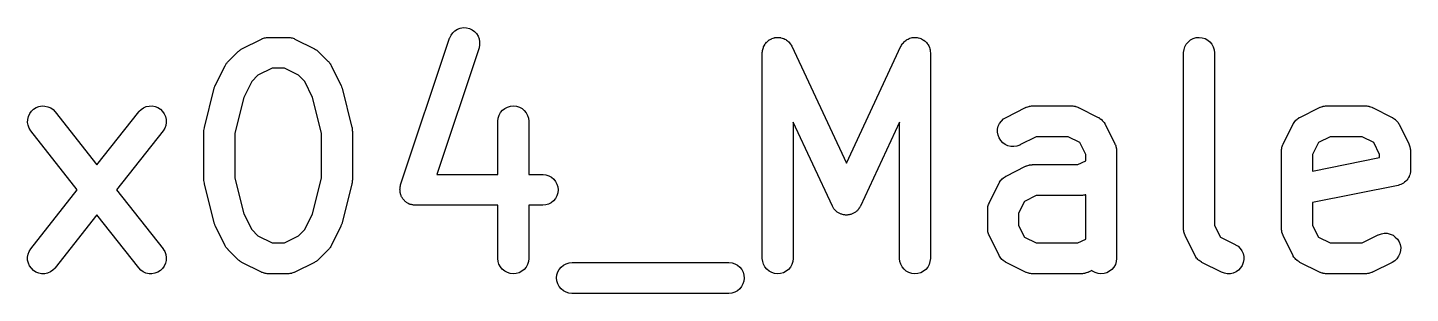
# Model space of a CAD drawing. Extents: x 118.6 to 187.3, y -130.9 to -41.9.
# Drawn here: x 126.11 to 132.83, y -61.35 to -60.06 of the extents above; entities that cross this region are included whole.
import ezdxf

# ---------------------------------------------------------------- set-up
doc = ezdxf.new("R2010")
doc.units = 0
doc.layers.add('BLACK', color=7, linetype='CONTINUOUS')

msp = doc.modelspace()

# ---------------------------------------------------------------- linework, layer by layer
at = {"layer": 'BLACK', "linetype": 'CONTINUOUS'}
for p, q in [((128.164, -60.0968), (128.173, -60.0849)), ((128.173, -60.0849), (128.183, -60.075)), ((128.183, -60.075), (128.196, -60.0673)), ((128.196, -60.0673), (128.209, -60.0622)), ((128.209, -60.0622), (128.224, -60.0599)), ((128.224, -60.0599), (128.239, -60.0604)), ((128.239, -60.0604), (128.253, -60.0638)), ((128.253, -60.0638), (128.266, -60.0698)), ((128.266, -60.0698), (128.278, -60.0784)), ((128.278, -60.0784), (128.288, -60.089)), ((127.147, -60.1629), (127.243, -60.1153)), ((127.243, -60.1153), (127.244, -60.1148)), ((127.244, -60.1148), (127.246, -60.1141)), ((127.246, -60.1141), (127.248, -60.113)), ((127.248, -60.113), (127.253, -60.1116)), ((127.253, -60.1116), (127.257, -60.1098)), ((127.257, -60.1098), (127.26, -60.1094)), ((127.26, -60.1094), (127.262, -60.1088)), ((127.262, -60.1088), (127.267, -60.1083)), ((127.267, -60.1083), (127.272, -60.1075)), ((127.272, -60.1075), (127.274, -60.1076)), ((127.274, -60.1076), (127.276, -60.1074)), ((127.276, -60.1074), (127.371, -60.1074)), ((127.371, -60.1074), (127.372, -60.1074)), ((127.372, -60.1074), (127.375, -60.1076)), ((127.375, -60.1076), (127.377, -60.1076)), ((127.377, -60.1076), (127.382, -60.1084)), ((127.382, -60.1084), (127.387, -60.109)), ((127.387, -60.109), (127.389, -60.1097)), ((127.389, -60.1097), (127.391, -60.1101)), ((127.391, -60.1101), (127.396, -60.1119)), ((127.396, -60.1119), (127.401, -60.1134)), ((127.401, -60.1134), (127.403, -60.1145)), ((127.403, -60.1145), (127.405, -60.1153)), ((127.405, -60.1153), (127.5, -60.1629)), ((127.919, -60.8253), (128.157, -60.111)), ((128.157, -60.111), (128.158, -60.1101)), ((128.158, -60.1101), (128.164, -60.0968)), ((128.288, -60.089), (128.296, -60.1015)), ((128.296, -60.1015), (128.301, -60.1151)), ((128.303, -60.1442), (128.3, -60.1585)), ((128.301, -60.1151), (128.303, -60.1296)), ((128.303, -60.1296), (128.303, -60.1442)), ((129.683, -60.1528), (129.686, -60.1479)), ((129.683, -60.1545), (129.683, -60.1528)), ((129.686, -60.1479), (129.689, -60.1429)), ((129.689, -60.1429), (129.69, -60.1415)), ((129.69, -60.14), (129.694, -60.1357)), ((129.69, -60.1415), (129.69, -60.14)), ((129.694, -60.1357), (129.698, -60.1312)), ((129.698, -60.1312), (129.699, -60.1301)), ((129.699, -60.1301), (129.7, -60.1288)), ((129.7, -60.1288), (129.704, -60.1253)), ((129.704, -60.1253), (129.708, -60.1216)), ((129.708, -60.1216), (129.71, -60.1207)), ((129.71, -60.1207), (129.711, -60.1196)), ((129.711, -60.1196), (129.716, -60.117)), ((129.716, -60.117), (129.721, -60.1142)), ((129.721, -60.1142), (129.723, -60.1136)), ((129.723, -60.1136), (129.724, -60.1128)), ((129.724, -60.1128), (129.73, -60.1113)), ((129.73, -60.1113), (129.735, -60.1094)), ((129.735, -60.1094), (129.737, -60.1092)), ((129.737, -60.1092), (129.738, -60.1087)), ((129.738, -60.1087), (129.744, -60.1082)), ((129.744, -60.1082), (129.749, -60.1074)), ((129.749, -60.1074), (129.751, -60.1075)), ((129.751, -60.1075), (129.753, -60.1074)), ((129.753, -60.1074), (129.758, -60.108)), ((129.758, -60.108), (129.764, -60.1083)), ((129.764, -60.1083), (129.766, -60.1087)), ((129.766, -60.1087), (129.767, -60.1089)), ((129.767, -60.1089), (129.773, -60.1106)), ((129.773, -60.1106), (129.778, -60.112)), ((129.778, -60.112), (129.78, -60.1127)), ((129.78, -60.1127), (129.781, -60.1132)), ((129.781, -60.1132), (129.786, -60.1159)), ((129.786, -60.1159), (129.791, -60.1184)), ((129.791, -60.1184), (129.793, -60.1194)), ((129.793, -60.1194), (129.794, -60.1202)), ((129.794, -60.1202), (129.799, -60.1238)), ((129.799, -60.1238), (129.803, -60.1272)), ((129.803, -60.1272), (129.804, -60.1284)), ((129.804, -60.1284), (129.806, -60.1295)), ((129.806, -60.1295), (129.809, -60.1339)), ((129.809, -60.1339), (129.813, -60.1381)), ((129.813, -60.1381), (129.814, -60.1395)), ((129.814, -60.1395), (129.815, -60.1409)), ((129.815, -60.1409), (129.817, -60.1458)), ((129.817, -60.1458), (129.82, -60.1507)), ((129.82, -60.1507), (130.086, -60.7193)), ((130.086, -60.7193), (130.351, -60.1507)), ((130.351, -60.1507), (130.352, -60.1497)), ((130.352, -60.1497), (130.354, -60.1449)), ((130.354, -60.1449), (130.357, -60.14)), ((130.357, -60.14), (130.358, -60.1387)), ((130.358, -60.1387), (130.359, -60.1372)), ((130.359, -60.1372), (130.363, -60.1331)), ((130.363, -60.1331), (130.367, -60.1288)), ((130.367, -60.1288), (130.368, -60.1277)), ((130.368, -60.1277), (130.369, -60.1265)), ((130.369, -60.1265), (130.374, -60.1231)), ((130.374, -60.1231), (130.378, -60.1196)), ((130.378, -60.1196), (130.379, -60.1188)), ((130.379, -60.1188), (130.381, -60.1178)), ((130.381, -60.1178), (130.386, -60.1154)), ((130.386, -60.1154), (130.391, -60.1128)), ((130.391, -60.1128), (130.393, -60.1124)), ((130.393, -60.1124), (130.394, -60.1116)), ((130.394, -60.1116), (130.4, -60.1103)), ((130.4, -60.1103), (130.405, -60.1087)), ((130.405, -60.1087), (130.407, -60.1086)), ((130.407, -60.1086), (130.408, -60.1081)), ((130.408, -60.1081), (130.414, -60.1079)), ((130.414, -60.1079), (130.42, -60.1074)), ((130.42, -60.1074), (130.421, -60.1076)), ((130.421, -60.1076), (130.423, -60.1075)), ((130.423, -60.1075), (130.429, -60.1083)), ((130.429, -60.1083), (130.434, -60.1089)), ((130.434, -60.1089), (130.436, -60.1094)), ((130.436, -60.1094), (130.437, -60.1097)), ((130.437, -60.1097), (130.443, -60.1116)), ((130.443, -60.1116), (130.448, -60.1132)), ((130.448, -60.1132), (130.45, -60.1141)), ((130.45, -60.1141), (130.451, -60.1146)), ((130.451, -60.1146), (130.456, -60.1175)), ((130.456, -60.1175), (130.461, -60.1202)), ((130.461, -60.1202), (130.462, -60.1213)), ((130.462, -60.1213), (130.464, -60.1222)), ((130.464, -60.1222), (130.468, -60.126)), ((130.468, -60.126), (130.472, -60.1295)), ((130.472, -60.1295), (130.473, -60.1309)), ((130.473, -60.1309), (130.475, -60.132)), ((130.475, -60.132), (130.478, -60.1365)), ((130.478, -60.1365), (130.482, -60.1409)), ((130.482, -60.1409), (130.482, -60.1424)), ((130.482, -60.1424), (130.483, -60.1438)), ((130.483, -60.1438), (130.486, -60.1489)), ((130.486, -60.1489), (130.488, -60.1538)), ((131.727, -60.1668), (131.731, -60.1528)), ((131.731, -60.1528), (131.738, -60.14)), ((131.738, -60.14), (131.748, -60.1288)), ((131.748, -60.1288), (131.759, -60.1196)), ((131.759, -60.1196), (131.772, -60.1128)), ((131.772, -60.1128), (131.786, -60.1087)), ((131.786, -60.1087), (131.801, -60.1074)), ((131.801, -60.1074), (131.815, -60.1089)), ((131.815, -60.1089), (131.829, -60.1132)), ((131.829, -60.1132), (131.842, -60.1202)), ((131.842, -60.1202), (131.853, -60.1295)), ((131.853, -60.1295), (131.862, -60.1409)), ((131.862, -60.1409), (131.869, -60.1538)), ((127.08, -60.2246), (127.128, -60.177)), ((127.128, -60.177), (127.129, -60.1762)), ((127.129, -60.1762), (127.132, -60.1736)), ((127.132, -60.1736), (127.135, -60.1707)), ((127.135, -60.1707), (127.138, -60.169)), ((127.138, -60.169), (127.14, -60.1671)), ((127.14, -60.1671), (127.144, -60.1652)), ((127.144, -60.1652), (127.147, -60.1629)), ((127.5, -60.1629), (127.501, -60.1634)), ((127.501, -60.1634), (127.505, -60.1657)), ((127.505, -60.1657), (127.508, -60.1677)), ((127.508, -60.1677), (127.511, -60.1697)), ((127.511, -60.1697), (127.513, -60.1714)), ((127.513, -60.1714), (127.516, -60.1743)), ((127.516, -60.1743), (127.52, -60.177)), ((127.52, -60.177), (127.567, -60.2246)), ((128.3, -60.1585), (128.095, -60.774)), ((129.677, -60.1813), (129.678, -60.1758)), ((129.677, -60.1824), (129.677, -60.1813)), ((129.677, -61.1824), (129.677, -60.1824)), ((129.678, -60.1702), (129.679, -60.1685)), ((129.678, -60.1758), (129.678, -60.1702)), ((129.679, -60.1668), (129.681, -60.1614)), ((129.679, -60.1685), (129.679, -60.1668)), ((129.681, -60.1614), (129.682, -60.156)), ((129.682, -60.156), (129.683, -60.1545)), ((130.488, -60.1538), (130.489, -60.1554)), ((130.489, -60.1554), (130.49, -60.157)), ((130.49, -60.157), (130.491, -60.1624)), ((130.491, -60.1624), (130.493, -60.1678)), ((130.493, -60.1678), (130.493, -60.1695)), ((130.493, -60.1695), (130.493, -60.1712)), ((130.493, -60.1712), (130.493, -60.1768)), ((130.493, -60.1768), (130.494, -60.1824)), ((130.494, -60.1824), (130.494, -61.1824)), ((131.725, -60.1813), (131.727, -60.1668)), ((131.725, -60.1824), (131.725, -60.1813)), ((131.725, -61.0395), (131.725, -60.1824)), ((131.869, -60.1538), (131.874, -60.1678)), ((131.874, -60.1678), (131.875, -60.1824)), ((131.875, -60.1824), (131.875, -61.0218)), ((127.019, -60.3393), (127.066, -60.2441)), ((127.066, -60.2441), (127.067, -60.2431)), ((127.067, -60.2431), (127.069, -60.2396)), ((127.069, -60.2396), (127.071, -60.2359)), ((127.071, -60.2359), (127.073, -60.2335)), ((127.073, -60.2335), (127.075, -60.2309)), ((127.075, -60.2309), (127.078, -60.2278)), ((127.078, -60.2278), (127.08, -60.2246)), ((127.294, -60.2574), (127.225, -60.2916)), ((127.354, -60.2574), (127.294, -60.2574)), ((127.422, -60.2916), (127.354, -60.2574)), ((127.567, -60.2246), (127.568, -60.2253)), ((127.568, -60.2253), (127.571, -60.2286)), ((127.571, -60.2286), (127.574, -60.2317)), ((127.574, -60.2317), (127.575, -60.2343)), ((127.575, -60.2343), (127.577, -60.2368)), ((127.577, -60.2368), (127.579, -60.2405)), ((127.579, -60.2405), (127.581, -60.2441)), ((127.581, -60.2441), (127.629, -60.3393)), ((127.013, -60.353), (127.016, -60.3465)), ((127.013, -60.3533), (127.013, -60.353)), ((127.013, -60.3537), (127.013, -60.3533)), ((127.013, -60.3547), (127.013, -60.3537)), ((127.016, -60.3465), (127.018, -60.3399)), ((127.018, -60.3399), (127.019, -60.3396)), ((127.019, -60.3396), (127.019, -60.3393)), ((127.195, -60.322), (127.156, -60.399)), ((127.225, -60.2916), (127.195, -60.322)), ((127.453, -60.322), (127.422, -60.2916)), ((127.491, -60.399), (127.453, -60.322)), ((127.629, -60.3393), (127.629, -60.3403)), ((127.629, -60.3403), (127.63, -60.3406)), ((127.63, -60.3406), (127.63, -60.3409)), ((127.63, -60.3409), (127.632, -60.3475)), ((127.632, -60.3475), (127.634, -60.354)), ((127.634, -60.354), (127.635, -60.3543)), ((127.635, -60.3543), (127.635, -60.3547)), ((126.965, -60.5451), (127.013, -60.3547)), ((127.156, -60.399), (127.113, -60.5726)), ((127.535, -60.5726), (127.491, -60.399)), ((127.635, -60.3547), (127.682, -60.5451)), ((126.11, -60.4917), (126.116, -60.4784)), ((126.116, -60.4784), (126.124, -60.4665)), ((126.124, -60.4665), (126.135, -60.4564)), ((126.135, -60.4564), (126.147, -60.4486)), ((126.147, -60.4486), (126.161, -60.4434)), ((126.161, -60.4434), (126.176, -60.4409)), ((126.176, -60.4409), (126.19, -60.4413)), ((126.19, -60.4413), (126.204, -60.4445)), ((126.204, -60.4445), (126.218, -60.4504)), ((126.218, -60.4504), (126.23, -60.4588)), ((126.23, -60.4588), (126.24, -60.4694)), ((126.24, -60.4694), (126.443, -60.7277)), ((126.443, -60.7277), (126.646, -60.4694)), ((126.646, -60.4686), (126.657, -60.4581)), ((126.646, -60.4694), (126.646, -60.4686)), ((126.657, -60.4581), (126.669, -60.4499)), ((126.669, -60.4499), (126.682, -60.4442)), ((126.682, -60.4442), (126.697, -60.4412)), ((126.697, -60.4412), (126.711, -60.441)), ((126.711, -60.441), (126.726, -60.4437)), ((126.726, -60.4437), (126.739, -60.4491)), ((126.739, -60.4491), (126.752, -60.4571)), ((126.752, -60.4571), (126.762, -60.4673)), ((126.762, -60.4673), (126.77, -60.4793)), ((126.77, -60.4793), (126.776, -60.4927)), ((128.393, -60.5001), (128.398, -60.4862)), ((128.398, -60.4862), (128.405, -60.4733)), ((128.405, -60.4733), (128.414, -60.4621)), ((128.414, -60.4621), (128.426, -60.453)), ((128.426, -60.453), (128.439, -60.4462)), ((128.439, -60.4462), (128.453, -60.442)), ((128.453, -60.442), (128.467, -60.4407)), ((128.467, -60.4407), (128.482, -60.4422)), ((128.482, -60.4422), (128.496, -60.4466)), ((128.496, -60.4466), (128.509, -60.4535)), ((128.509, -60.4535), (128.52, -60.4629)), ((128.52, -60.4629), (128.529, -60.4742)), ((128.529, -60.4742), (128.536, -60.4871)), ((128.536, -60.4871), (128.54, -60.5011)), ((130.862, -60.4963), (130.957, -60.4486)), ((130.957, -60.4486), (130.958, -60.4482)), ((130.958, -60.4482), (130.96, -60.4474)), ((130.96, -60.4474), (130.962, -60.4464)), ((130.962, -60.4464), (130.967, -60.4449)), ((130.967, -60.4449), (130.972, -60.4431)), ((130.972, -60.4431), (130.974, -60.4428)), ((130.974, -60.4428), (130.976, -60.4421)), ((130.976, -60.4421), (130.981, -60.4416)), ((130.981, -60.4416), (130.986, -60.4408)), ((130.986, -60.4408), (130.988, -60.4409)), ((130.988, -60.4409), (130.99, -60.4407)), ((130.99, -60.4407), (131.181, -60.4407)), ((131.181, -60.4407), (131.182, -60.4407)), ((131.182, -60.4407), (131.184, -60.441)), ((131.184, -60.441), (131.186, -60.4409)), ((131.186, -60.4409), (131.191, -60.4418)), ((131.191, -60.4418), (131.197, -60.4424)), ((131.197, -60.4424), (131.199, -60.443)), ((131.199, -60.443), (131.201, -60.4434)), ((131.201, -60.4434), (131.206, -60.4452)), ((131.206, -60.4452), (131.21, -60.4468)), ((131.21, -60.4468), (131.212, -60.4478)), ((131.212, -60.4478), (131.214, -60.4486)), ((131.214, -60.4486), (131.31, -60.4963)), ((132.29, -60.4963), (132.386, -60.4486)), ((132.386, -60.4482), (132.389, -60.4474)), ((132.386, -60.4486), (132.386, -60.4482)), ((132.389, -60.4474), (132.39, -60.4464)), ((132.39, -60.4464), (132.395, -60.4449)), ((132.395, -60.4449), (132.4, -60.4431)), ((132.4, -60.4431), (132.402, -60.4428)), ((132.402, -60.4428), (132.404, -60.4421)), ((132.404, -60.4421), (132.41, -60.4416)), ((132.41, -60.4416), (132.415, -60.4408)), ((132.415, -60.4408), (132.417, -60.4409)), ((132.417, -60.4409), (132.419, -60.4407)), ((132.419, -60.4407), (132.61, -60.4407)), ((132.61, -60.4407), (132.611, -60.4407)), ((132.611, -60.4407), (132.613, -60.441)), ((132.613, -60.441), (132.615, -60.4409)), ((132.615, -60.4409), (132.62, -60.4418)), ((132.62, -60.4418), (132.625, -60.4424)), ((132.625, -60.4424), (132.627, -60.443)), ((132.627, -60.443), (132.629, -60.4434)), ((132.629, -60.4434), (132.634, -60.4452)), ((132.634, -60.4452), (132.639, -60.4468)), ((132.639, -60.4468), (132.641, -60.4478)), ((132.641, -60.4478), (132.643, -60.4486)), ((132.643, -60.4486), (132.738, -60.4963)), ((126.106, -60.5206), (126.107, -60.506)), ((126.108, -60.5351), (126.106, -60.5206)), ((126.107, -60.506), (126.11, -60.4917)), ((126.114, -60.5488), (126.108, -60.5351)), ((126.121, -60.5612), (126.114, -60.5488)), ((126.772, -60.5497), (126.764, -60.5621)), ((126.777, -60.5361), (126.772, -60.5497)), ((126.776, -60.4927), (126.779, -60.507)), ((126.78, -60.5217), (126.777, -60.5361)), ((126.779, -60.507), (126.78, -60.5217)), ((126.963, -60.5596), (126.964, -60.5537)), ((126.964, -60.5537), (126.965, -60.5477)), ((126.965, -60.5465), (126.965, -60.5451)), ((126.965, -60.5477), (126.965, -60.5465)), ((127.682, -60.5451), (127.683, -60.5462)), ((127.683, -60.5462), (127.683, -60.5475)), ((127.683, -60.5475), (127.683, -60.5488)), ((127.683, -60.5488), (127.684, -60.5547)), ((127.684, -60.5547), (127.684, -60.5607)), ((128.392, -60.5147), (128.393, -60.5001)), ((128.392, -60.5157), (128.392, -60.5147)), ((128.392, -60.774), (128.392, -60.5157)), ((128.54, -60.5011), (128.542, -60.5157)), ((128.542, -60.5157), (128.542, -60.774)), ((130.018, -60.9284), (129.827, -60.5204)), ((129.827, -60.5204), (129.827, -61.1824)), ((130.344, -60.5204), (130.154, -60.9284)), ((130.344, -61.1824), (130.344, -60.5204)), ((130.82, -60.5683), (130.821, -60.5536)), ((130.821, -60.5536), (130.824, -60.5394)), ((130.824, -60.5394), (130.83, -60.526)), ((130.83, -60.526), (130.839, -60.5141)), ((130.839, -60.5141), (130.849, -60.504)), ((130.849, -60.504), (130.862, -60.4963)), ((131.31, -60.4963), (131.311, -60.4967)), ((131.311, -60.4967), (131.312, -60.4976)), ((131.312, -60.4976), (131.314, -60.4983)), ((131.314, -60.4983), (131.318, -60.5016)), ((131.318, -60.5016), (131.323, -60.5047)), ((131.323, -60.5047), (131.324, -60.5058)), ((131.324, -60.5058), (131.325, -60.5068)), ((131.325, -60.5068), (131.329, -60.5109)), ((131.329, -60.5109), (131.333, -60.5149)), ((131.333, -60.5149), (131.334, -60.5162)), ((131.334, -60.5162), (131.335, -60.5174)), ((131.335, -60.5174), (131.339, -60.5222)), ((131.339, -60.5222), (131.342, -60.5269)), ((131.342, -60.5269), (131.342, -60.5284)), ((131.342, -60.5284), (131.343, -60.5298)), ((131.343, -60.5298), (131.391, -60.625)), ((132.209, -60.625), (132.257, -60.5298)), ((132.257, -60.5289), (132.258, -60.5275)), ((132.257, -60.5298), (132.257, -60.5289)), ((132.258, -60.5275), (132.259, -60.526)), ((132.259, -60.526), (132.262, -60.5214)), ((132.262, -60.5214), (132.265, -60.5166)), ((132.265, -60.5166), (132.266, -60.5154)), ((132.266, -60.5154), (132.267, -60.5141)), ((132.267, -60.5141), (132.271, -60.5102)), ((132.271, -60.5102), (132.275, -60.5061)), ((132.275, -60.5061), (132.277, -60.5052)), ((132.277, -60.5052), (132.278, -60.504)), ((132.278, -60.504), (132.283, -60.501)), ((132.283, -60.501), (132.287, -60.4978)), ((132.287, -60.4978), (132.289, -60.4971)), ((132.289, -60.4971), (132.29, -60.4963)), ((132.738, -60.4963), (132.739, -60.4967)), ((132.739, -60.4967), (132.741, -60.4976)), ((132.741, -60.4976), (132.742, -60.4983)), ((132.742, -60.4983), (132.747, -60.5016)), ((132.747, -60.5016), (132.752, -60.5047)), ((132.752, -60.5047), (132.753, -60.5058)), ((132.753, -60.5058), (132.754, -60.5068)), ((132.754, -60.5068), (132.758, -60.5109)), ((132.758, -60.5109), (132.762, -60.5149)), ((132.762, -60.5149), (132.763, -60.5162)), ((132.763, -60.5162), (132.764, -60.5174)), ((132.764, -60.5174), (132.767, -60.5222)), ((132.767, -60.5222), (132.77, -60.5269)), ((132.77, -60.5269), (132.771, -60.5284)), ((132.771, -60.5284), (132.772, -60.5298)), ((132.772, -60.5298), (132.819, -60.625)), ((126.122, -60.5621), (126.121, -60.5612)), ((126.347, -60.849), (126.122, -60.5621)), ((126.764, -60.5621), (126.538, -60.849)), ((126.963, -60.561), (126.963, -60.5596)), ((126.963, -60.5623), (126.963, -60.561)), ((126.963, -60.5633), (126.963, -60.5623)), ((126.963, -60.8014), (126.963, -60.5633)), ((127.113, -60.5726), (127.113, -60.7922)), ((127.535, -60.7922), (127.535, -60.5726)), ((127.684, -60.5607), (127.684, -60.562)), ((127.684, -60.562), (127.685, -60.5633)), ((127.685, -60.5633), (127.685, -60.8014)), ((130.823, -60.5827), (130.82, -60.5683)), ((130.828, -60.5964), (130.823, -60.5827)), ((130.836, -60.6088), (130.828, -60.5964)), ((130.846, -60.6196), (130.836, -60.6088)), ((130.857, -60.6281), (130.846, -60.6196)), ((131.008, -60.5907), (130.929, -60.6304)), ((131.163, -60.5907), (131.008, -60.5907)), ((131.22, -60.6192), (131.163, -60.5907)), ((131.249, -60.6763), (131.22, -60.6192)), ((132.38, -60.6192), (132.351, -60.6763)), ((132.437, -60.5907), (132.38, -60.6192)), ((132.592, -60.5907), (132.437, -60.5907)), ((132.649, -60.6192), (132.592, -60.5907)), ((132.677, -60.6763), (132.649, -60.6192)), ((130.871, -60.6342), (130.857, -60.6281)), ((130.885, -60.6376), (130.871, -60.6342)), ((130.9, -60.6382), (130.885, -60.6376)), ((130.914, -60.6359), (130.9, -60.6382)), ((130.928, -60.6309), (130.914, -60.6359)), ((130.929, -60.6304), (130.928, -60.6309)), ((131.249, -60.7075), (131.249, -60.6763)), ((131.391, -60.625), (131.391, -60.626)), ((131.391, -60.626), (131.392, -60.628)), ((131.392, -60.628), (131.393, -60.63)), ((131.393, -60.63), (131.395, -60.6349)), ((131.395, -60.6349), (131.396, -60.6397)), ((131.396, -60.6397), (131.397, -60.6419)), ((131.397, -60.6419), (131.397, -60.644)), ((131.397, -60.644), (131.398, -60.6491)), ((131.398, -60.6491), (131.399, -60.6542)), ((131.399, -60.6542), (131.399, -60.6564)), ((131.399, -60.6564), (131.399, -60.6586)), ((131.399, -60.6586), (131.399, -61.1824)), ((132.201, -60.6531), (132.202, -60.6481)), ((132.201, -60.6553), (132.201, -60.6531)), ((132.201, -60.6575), (132.201, -60.6553)), ((132.201, -60.6586), (132.201, -60.6575)), ((132.201, -61.0395), (132.201, -60.6586)), ((132.202, -60.6481), (132.203, -60.643)), ((132.203, -60.6409), (132.204, -60.6387)), ((132.203, -60.643), (132.203, -60.6409)), ((132.204, -60.6387), (132.206, -60.6339)), ((132.206, -60.6339), (132.207, -60.629)), ((132.207, -60.629), (132.208, -60.6271)), ((132.208, -60.6271), (132.209, -60.625)), ((132.351, -60.6763), (132.351, -60.7576)), ((132.677, -60.6923), (132.677, -60.6763)), ((132.819, -60.625), (132.82, -60.626)), ((132.82, -60.626), (132.821, -60.628)), ((132.821, -60.628), (132.822, -60.63)), ((132.822, -60.63), (132.823, -60.6349)), ((132.823, -60.6349), (132.825, -60.6397)), ((132.825, -60.6397), (132.825, -60.6419)), ((132.825, -60.6419), (132.826, -60.644)), ((132.826, -60.644), (132.826, -60.6491)), ((132.826, -60.6491), (132.827, -60.6542)), ((132.827, -60.6542), (132.827, -60.6564)), ((132.827, -60.6564), (132.827, -60.6586)), ((132.827, -60.6586), (132.827, -60.7538)), ((130.862, -60.782), (130.957, -60.7343)), ((130.957, -60.7343), (130.958, -60.7339)), ((130.958, -60.7339), (130.96, -60.7331)), ((130.96, -60.7331), (130.962, -60.7321)), ((130.962, -60.7321), (130.967, -60.7306)), ((130.967, -60.7306), (130.972, -60.7288)), ((130.972, -60.7288), (130.974, -60.7285)), ((130.974, -60.7285), (130.976, -60.7279)), ((130.976, -60.7279), (130.981, -60.7274)), ((130.981, -60.7274), (130.986, -60.7266)), ((130.986, -60.7266), (130.988, -60.7266)), ((130.988, -60.7266), (130.99, -60.7264)), ((130.99, -60.7264), (131.211, -60.7264)), ((131.211, -60.7264), (131.249, -60.7075)), ((132.351, -60.7576), (132.677, -60.6923)), ((132.827, -60.7538), (132.827, -60.7542)), ((132.827, -60.7542), (132.827, -60.7542)), ((132.827, -60.7542), (132.827, -60.7542)), ((132.827, -60.7542), (132.827, -60.7549)), ((132.827, -60.7549), (132.827, -60.7618)), ((126.963, -60.8028), (126.963, -60.8014)), ((126.963, -60.8041), (126.963, -60.8028)), ((126.964, -60.81), (126.963, -60.8041)), ((126.965, -60.816), (126.964, -60.81)), ((126.965, -60.8173), (126.965, -60.816)), ((126.965, -60.8186), (126.965, -60.8173)), ((126.965, -60.8196), (126.965, -60.8186)), ((127.013, -61.0101), (126.965, -60.8196)), ((127.113, -60.7922), (127.156, -60.9657)), ((127.491, -60.9657), (127.535, -60.7922)), ((127.682, -60.8196), (127.635, -61.0101)), ((127.683, -60.817), (127.682, -60.8183)), ((127.682, -60.8183), (127.682, -60.8196)), ((127.684, -60.8111), (127.683, -60.817)), ((127.685, -60.8025), (127.684, -60.8038)), ((127.684, -60.8038), (127.684, -60.8051)), ((127.684, -60.8051), (127.684, -60.8111)), ((127.685, -60.8014), (127.685, -60.8025)), ((128.095, -60.774), (128.392, -60.774)), ((128.542, -60.774), (128.61, -60.774)), ((128.61, -60.774), (128.611, -60.7741)), ((128.611, -60.7741), (128.625, -60.7757)), ((128.625, -60.7757), (128.639, -60.7801)), ((128.639, -60.7801), (128.652, -60.7872)), ((128.652, -60.7872), (128.663, -60.7966)), ((128.663, -60.7966), (128.672, -60.808)), ((128.672, -60.808), (128.679, -60.821)), ((128.679, -60.821), (128.683, -60.835)), ((130.781, -60.9107), (130.828, -60.8155)), ((130.828, -60.8155), (130.829, -60.8146)), ((130.829, -60.8146), (130.83, -60.8132)), ((130.83, -60.8117), (130.833, -60.8071)), ((130.83, -60.8132), (130.83, -60.8117)), ((130.833, -60.8071), (130.837, -60.8023)), ((130.837, -60.8023), (130.838, -60.8011)), ((130.838, -60.8011), (130.839, -60.7998)), ((130.839, -60.7998), (130.843, -60.7959)), ((130.843, -60.7959), (130.847, -60.7918)), ((130.847, -60.7918), (130.848, -60.7909)), ((130.848, -60.7909), (130.849, -60.7898)), ((130.849, -60.7898), (130.854, -60.7867)), ((130.854, -60.7867), (130.859, -60.7835)), ((130.859, -60.7835), (130.86, -60.7828)), ((130.86, -60.7828), (130.862, -60.782)), ((132.78, -60.8233), (132.774, -60.8253)), ((132.781, -60.8232), (132.78, -60.8233)), ((132.787, -60.8198), (132.781, -60.8231)), ((132.781, -60.8231), (132.781, -60.8232)), ((132.793, -60.8166), (132.787, -60.8198)), ((132.794, -60.8164), (132.793, -60.8166)), ((132.799, -60.8118), (132.794, -60.8162)), ((132.794, -60.8162), (132.794, -60.8164)), ((132.805, -60.8074), (132.799, -60.8118)), ((132.81, -60.8016), (132.805, -60.8069)), ((132.805, -60.8069), (132.805, -60.8071)), ((132.805, -60.8071), (132.805, -60.8074)), ((132.814, -60.7962), (132.81, -60.8016)), ((132.815, -60.7956), (132.814, -60.7959)), ((132.814, -60.7959), (132.814, -60.7962)), ((132.818, -60.7895), (132.815, -60.7956)), ((132.821, -60.7834), (132.818, -60.7895)), ((132.822, -60.7827), (132.821, -60.783)), ((132.821, -60.783), (132.821, -60.7834)), ((132.824, -60.7761), (132.822, -60.7827)), ((132.826, -60.7694), (132.824, -60.7761)), ((132.827, -60.7618), (132.826, -60.7687)), ((132.826, -60.7687), (132.826, -60.7691)), ((132.826, -60.7691), (132.826, -60.7694)), ((126.122, -61.136), (126.347, -60.849)), ((126.538, -60.849), (126.764, -61.136)), ((127.915, -60.8485), (127.916, -60.8441)), ((127.916, -60.8514), (127.915, -60.8485)), ((127.916, -60.8396), (127.917, -60.8368)), ((127.916, -60.8441), (127.916, -60.8396)), ((127.916, -60.8542), (127.916, -60.8514)), ((127.916, -60.8586), (127.916, -60.8542)), ((127.917, -60.8631), (127.916, -60.8586)), ((127.917, -60.834), (127.918, -60.8297)), ((127.917, -60.8368), (127.917, -60.834)), ((127.918, -60.8659), (127.917, -60.8631)), ((127.918, -60.8297), (127.919, -60.8253)), ((127.918, -60.8687), (127.918, -60.8659)), ((127.92, -60.8728), (127.918, -60.8687)), ((127.921, -60.8771), (127.92, -60.8728)), ((127.922, -60.8797), (127.921, -60.8771)), ((127.923, -60.8824), (127.922, -60.8797)), ((127.926, -60.8862), (127.923, -60.8824)), ((127.928, -60.8901), (127.926, -60.8862)), ((127.93, -60.8923), (127.928, -60.8901)), ((128.672, -60.891), (128.662, -60.9023)), ((128.679, -60.8781), (128.672, -60.891)), ((128.683, -60.8641), (128.679, -60.8781)), ((128.683, -60.835), (128.685, -60.8496)), ((128.685, -60.8496), (128.683, -60.8641)), ((131.008, -60.8764), (130.951, -60.9049)), ((131.229, -60.8764), (131.008, -60.8764)), ((131.231, -60.8762), (131.229, -60.8764)), ((131.233, -60.8763), (131.231, -60.8762)), ((131.238, -60.8755), (131.233, -60.8763)), ((131.243, -60.875), (131.238, -60.8755)), ((131.245, -60.8744), (131.243, -60.875)), ((131.247, -60.874), (131.245, -60.8744)), ((131.249, -60.8735), (131.247, -60.874)), ((131.249, -61.0884), (131.249, -60.8735)), ((132.767, -60.8274), (132.351, -60.9105)), ((132.774, -60.8253), (132.767, -60.8274)), ((127.931, -60.8948), (127.93, -60.8923)), ((127.934, -60.898), (127.931, -60.8948)), ((127.937, -60.9015), (127.934, -60.898)), ((127.939, -60.9034), (127.937, -60.9015)), ((127.941, -60.9054), (127.939, -60.9034)), ((127.945, -60.9081), (127.941, -60.9054)), ((127.948, -60.9109), (127.945, -60.9081)), ((127.951, -60.9123), (127.948, -60.9109)), ((127.953, -60.914), (127.951, -60.9123)), ((127.957, -60.9158), (127.953, -60.914)), ((127.961, -60.918), (127.957, -60.9158)), ((127.964, -60.9188), (127.961, -60.918)), ((127.966, -60.92), (127.964, -60.9188)), ((127.971, -60.9211), (127.966, -60.92)), ((127.975, -60.9224), (127.971, -60.9211)), ((127.978, -60.9227), (127.975, -60.9224)), ((127.981, -60.9234), (127.978, -60.9227)), ((127.985, -60.9235), (127.981, -60.9234)), ((127.989, -60.924), (127.985, -60.9235)), ((127.99, -60.924), (127.989, -60.924)), ((128.392, -60.924), (127.99, -60.924)), ((128.392, -61.1824), (128.392, -60.924)), ((128.61, -60.924), (128.542, -60.924)), ((128.542, -60.924), (128.542, -61.1824)), ((128.624, -60.9226), (128.61, -60.924)), ((128.638, -60.9184), (128.624, -60.9226)), ((128.651, -60.9115), (128.638, -60.9184)), ((128.662, -60.9023), (128.651, -60.9115)), ((130.02, -60.9317), (130.018, -60.9284)), ((130.021, -60.9353), (130.02, -60.9317)), ((130.023, -60.938), (130.021, -60.9353)), ((130.025, -60.941), (130.023, -60.938)), ((130.028, -60.9439), (130.025, -60.941)), ((130.03, -60.947), (130.028, -60.9439)), ((130.033, -60.9493), (130.03, -60.947)), ((130.035, -60.9519), (130.033, -60.9493)), ((130.038, -60.9542), (130.035, -60.9519)), ((130.041, -60.9569), (130.038, -60.9542)), ((130.044, -60.9586), (130.041, -60.9569)), ((130.047, -60.9607), (130.044, -60.9586)), ((130.127, -60.9592), (130.124, -60.9612)), ((130.13, -60.9575), (130.127, -60.9592)), ((130.133, -60.9549), (130.13, -60.9575)), ((130.136, -60.9526), (130.133, -60.9549)), ((130.138, -60.9501), (130.136, -60.9526)), ((130.141, -60.9478), (130.138, -60.9501)), ((130.143, -60.9447), (130.141, -60.9478)), ((130.146, -60.9418), (130.143, -60.9447)), ((130.147, -60.9389), (130.146, -60.9418)), ((130.149, -60.9362), (130.147, -60.9389)), ((130.151, -60.9327), (130.149, -60.9362)), ((130.153, -60.9293), (130.151, -60.9327)), ((130.154, -60.9284), (130.153, -60.9293)), ((130.773, -60.9388), (130.774, -60.9338)), ((130.773, -60.941), (130.773, -60.9388)), ((130.773, -60.9432), (130.773, -60.941)), ((130.773, -60.9443), (130.773, -60.9432)), ((130.773, -61.0395), (130.773, -60.9443)), ((130.774, -60.9287), (130.775, -60.9266)), ((130.774, -60.9338), (130.774, -60.9287)), ((130.775, -60.9244), (130.777, -60.9196)), ((130.775, -60.9266), (130.775, -60.9244)), ((130.777, -60.9196), (130.779, -60.9147)), ((130.779, -60.9147), (130.78, -60.9128)), ((130.78, -60.9128), (130.781, -60.9107)), ((130.951, -60.9049), (130.923, -60.962)), ((132.351, -60.9105), (132.351, -61.0218)), ((126.443, -60.9704), (126.24, -61.2287)), ((126.646, -61.2287), (126.443, -60.9704)), ((127.013, -61.0104), (127.013, -61.0101)), ((127.013, -61.0108), (127.013, -61.0104)), ((127.016, -61.0173), (127.013, -61.0108)), ((127.018, -61.0239), (127.016, -61.0173)), ((127.018, -61.0242), (127.018, -61.0239)), ((127.018, -61.0245), (127.018, -61.0242)), ((127.019, -61.0254), (127.018, -61.0245)), ((127.066, -61.1207), (127.019, -61.0254)), ((127.156, -60.9657), (127.195, -61.0427)), ((127.453, -61.0427), (127.491, -60.9657)), ((127.629, -61.0254), (127.581, -61.1207)), ((127.632, -61.0183), (127.629, -61.0248)), ((127.629, -61.0248), (127.629, -61.0251)), ((127.629, -61.0251), (127.629, -61.0254)), ((127.634, -61.0118), (127.632, -61.0183)), ((127.635, -61.0101), (127.634, -61.0111)), ((127.634, -61.0111), (127.634, -61.0114)), ((127.634, -61.0114), (127.634, -61.0118)), ((130.05, -60.9624), (130.047, -60.9607)), ((130.054, -60.9644), (130.05, -60.9624)), ((130.057, -60.9656), (130.054, -60.9644)), ((130.06, -60.9671), (130.057, -60.9656)), ((130.064, -60.968), (130.06, -60.9671)), ((130.067, -60.9694), (130.064, -60.968)), ((130.071, -60.9699), (130.067, -60.9694)), ((130.074, -60.9707), (130.071, -60.9699)), ((130.078, -60.971), (130.074, -60.9707)), ((130.082, -60.9716), (130.078, -60.971)), ((130.085, -60.9714), (130.082, -60.9716)), ((130.089, -60.9716), (130.085, -60.9714)), ((130.092, -60.9711), (130.089, -60.9716)), ((130.096, -60.9709), (130.092, -60.9711)), ((130.1, -60.9701), (130.096, -60.9709)), ((130.103, -60.9696), (130.1, -60.9701)), ((130.107, -60.9683), (130.103, -60.9696)), ((130.111, -60.9674), (130.107, -60.9683)), ((130.114, -60.966), (130.111, -60.9674)), ((130.117, -60.9648), (130.114, -60.966)), ((130.12, -60.9629), (130.117, -60.9648)), ((130.124, -60.9612), (130.12, -60.9629)), ((130.923, -60.962), (130.923, -61.0218)), ((130.923, -61.0218), (130.951, -61.0789)), ((131.875, -61.0218), (131.904, -61.0789)), ((132.351, -61.0218), (132.38, -61.0789)), ((127.195, -61.0427), (127.225, -61.0731)), ((127.225, -61.0731), (127.294, -61.1074)), ((127.354, -61.1074), (127.422, -61.0731)), ((127.422, -61.0731), (127.453, -61.0427)), ((130.773, -61.0417), (130.773, -61.0395)), ((130.773, -61.0439), (130.773, -61.0417)), ((130.774, -61.049), (130.773, -61.0439)), ((130.774, -61.0541), (130.774, -61.049)), ((130.775, -61.0562), (130.774, -61.0541)), ((130.775, -61.0584), (130.775, -61.0562)), ((130.777, -61.0632), (130.775, -61.0584)), ((130.778, -61.0681), (130.777, -61.0632)), ((130.779, -61.0701), (130.778, -61.0681)), ((130.78, -61.0721), (130.779, -61.0701)), ((130.781, -61.0731), (130.78, -61.0721)), ((130.828, -61.1683), (130.781, -61.0731)), ((130.951, -61.0789), (131.008, -61.1074)), ((131.211, -61.1074), (131.249, -61.0884)), ((131.725, -61.0417), (131.725, -61.0395)), ((131.725, -61.0439), (131.725, -61.0417)), ((131.726, -61.049), (131.725, -61.0439)), ((131.726, -61.0541), (131.726, -61.049)), ((131.727, -61.0562), (131.726, -61.0541)), ((131.727, -61.0584), (131.727, -61.0562)), ((131.729, -61.0632), (131.727, -61.0584)), ((131.731, -61.0681), (131.729, -61.0632)), ((131.732, -61.0701), (131.731, -61.0681)), ((131.732, -61.0721), (131.732, -61.0701)), ((131.733, -61.0731), (131.732, -61.0721)), ((131.781, -61.1683), (131.733, -61.0731)), ((131.904, -61.0789), (131.976, -61.1153)), ((132.201, -61.0417), (132.201, -61.0395)), ((132.201, -61.0439), (132.201, -61.0417)), ((132.202, -61.049), (132.201, -61.0439)), ((132.203, -61.0541), (132.202, -61.049)), ((132.203, -61.0562), (132.203, -61.0541)), ((132.204, -61.0584), (132.203, -61.0562)), ((132.205, -61.0632), (132.204, -61.0584)), ((132.207, -61.0681), (132.205, -61.0632)), ((132.208, -61.0701), (132.207, -61.0681)), ((132.209, -61.0721), (132.208, -61.0701)), ((132.209, -61.0731), (132.209, -61.0721)), ((132.257, -61.1683), (132.209, -61.0731)), ((132.38, -61.0789), (132.437, -61.1074)), ((132.592, -61.1074), (132.671, -61.0677)), ((132.671, -61.0677), (132.672, -61.0672)), ((132.672, -61.0672), (132.686, -61.0622)), ((132.686, -61.0622), (132.7, -61.0599)), ((132.7, -61.0599), (132.715, -61.0605)), ((132.715, -61.0605), (132.729, -61.0639)), ((132.729, -61.0639), (132.743, -61.07)), ((132.743, -61.07), (132.754, -61.0785)), ((132.754, -61.0785), (132.764, -61.0892)), ((132.764, -61.0892), (132.772, -61.1017)), ((126.109, -61.162), (126.114, -61.1484)), ((126.114, -61.1484), (126.122, -61.136)), ((126.764, -61.136), (126.764, -61.1369)), ((126.764, -61.1369), (126.772, -61.1493)), ((126.772, -61.1493), (126.777, -61.163)), ((127.068, -61.1243), (127.066, -61.1207)), ((127.07, -61.128), (127.068, -61.1243)), ((127.072, -61.1304), (127.07, -61.128)), ((127.074, -61.1331), (127.072, -61.1304)), ((127.077, -61.1361), (127.074, -61.1331)), ((127.08, -61.1394), (127.077, -61.1361)), ((127.08, -61.1402), (127.08, -61.1394)), ((127.128, -61.1878), (127.08, -61.1402)), ((127.294, -61.1074), (127.354, -61.1074)), ((127.567, -61.1402), (127.52, -61.1878)), ((127.57, -61.1369), (127.567, -61.1402)), ((127.573, -61.1339), (127.57, -61.1369)), ((127.575, -61.1313), (127.573, -61.1339)), ((127.577, -61.1289), (127.575, -61.1313)), ((127.579, -61.1252), (127.577, -61.1289)), ((127.581, -61.1216), (127.579, -61.1252)), ((127.581, -61.1207), (127.581, -61.1216)), ((131.008, -61.1074), (131.211, -61.1074)), ((131.976, -61.1153), (131.977, -61.1158)), ((131.977, -61.1158), (131.99, -61.1237)), ((131.99, -61.1237), (132, -61.1339)), ((132, -61.1339), (132.008, -61.146)), ((132.008, -61.146), (132.014, -61.1594)), ((132.014, -61.1594), (132.017, -61.1737)), ((132.437, -61.1074), (132.592, -61.1074)), ((132.776, -61.1587), (132.77, -61.1721)), ((132.772, -61.1017), (132.777, -61.1154)), ((132.779, -61.1445), (132.776, -61.1587)), ((132.777, -61.1154), (132.78, -61.1298)), ((132.78, -61.1298), (132.779, -61.1445)), ((126.106, -61.1764), (126.109, -61.162)), ((126.106, -61.1911), (126.106, -61.1764)), ((126.11, -61.2054), (126.106, -61.1911)), ((126.115, -61.2188), (126.11, -61.2054)), ((126.124, -61.2308), (126.115, -61.2188)), ((126.77, -61.2197), (126.761, -61.2316)), ((126.776, -61.2064), (126.77, -61.2197)), ((126.779, -61.1921), (126.776, -61.2064)), ((126.777, -61.163), (126.78, -61.1775)), ((126.78, -61.1775), (126.779, -61.1921)), ((127.131, -61.1905), (127.128, -61.1878)), ((127.134, -61.1934), (127.131, -61.1905)), ((127.137, -61.1951), (127.134, -61.1934)), ((127.139, -61.1971), (127.137, -61.1951)), ((127.143, -61.1991), (127.139, -61.1971)), ((127.146, -61.2014), (127.143, -61.1991)), ((127.147, -61.2018), (127.146, -61.2014)), ((127.243, -61.2495), (127.147, -61.2018)), ((127.5, -61.2018), (127.405, -61.2495)), ((127.504, -61.1996), (127.5, -61.2018)), ((127.508, -61.1977), (127.504, -61.1996)), ((127.51, -61.1957), (127.508, -61.1977)), ((127.513, -61.1941), (127.51, -61.1957)), ((127.516, -61.1912), (127.513, -61.1941)), ((127.519, -61.1885), (127.516, -61.1912)), ((127.52, -61.1878), (127.519, -61.1885)), ((128.393, -61.1969), (128.392, -61.1824)), ((128.397, -61.211), (128.393, -61.1969)), ((128.404, -61.2239), (128.397, -61.211)), ((128.413, -61.2352), (128.404, -61.2239)), ((128.529, -61.2248), (128.519, -61.236)), ((128.536, -61.2119), (128.529, -61.2248)), ((128.54, -61.198), (128.536, -61.2119)), ((128.542, -61.1834), (128.54, -61.198)), ((128.542, -61.1824), (128.542, -61.1834)), ((128.69, -61.2357), (128.7, -61.2244)), ((128.7, -61.2244), (128.711, -61.2151)), ((128.711, -61.2151), (128.724, -61.2083)), ((128.724, -61.2083), (128.738, -61.204)), ((128.738, -61.204), (128.752, -61.2026)), ((128.752, -61.2026), (129.514, -61.2026)), ((129.514, -61.2026), (129.515, -61.2026)), ((129.515, -61.2026), (129.53, -61.2043)), ((129.53, -61.2043), (129.544, -61.2087)), ((129.544, -61.2087), (129.557, -61.2157)), ((129.557, -61.2157), (129.568, -61.2251)), ((129.568, -61.2251), (129.577, -61.2366)), ((129.679, -61.1969), (129.677, -61.1824)), ((129.683, -61.211), (129.679, -61.1969)), ((129.69, -61.2239), (129.683, -61.211)), ((129.699, -61.2352), (129.69, -61.2239)), ((129.814, -61.2248), (129.805, -61.236)), ((129.821, -61.2119), (129.814, -61.2248)), ((129.826, -61.198), (129.821, -61.2119)), ((129.827, -61.1834), (129.826, -61.198)), ((129.827, -61.1824), (129.827, -61.1834)), ((130.345, -61.1969), (130.344, -61.1824)), ((130.35, -61.211), (130.345, -61.1969)), ((130.357, -61.2239), (130.35, -61.211)), ((130.366, -61.2352), (130.357, -61.2239)), ((130.481, -61.2248), (130.472, -61.236)), ((130.488, -61.2119), (130.481, -61.2248)), ((130.492, -61.198), (130.488, -61.2119)), ((130.494, -61.1834), (130.492, -61.198)), ((130.494, -61.1824), (130.494, -61.1834)), ((130.829, -61.1697), (130.828, -61.1683)), ((130.83, -61.1712), (130.829, -61.1697)), ((130.833, -61.1759), (130.83, -61.1712)), ((130.836, -61.1807), (130.833, -61.1759)), ((130.837, -61.1819), (130.836, -61.1807)), ((130.838, -61.1832), (130.837, -61.1819)), ((130.842, -61.1872), (130.838, -61.1832)), ((130.846, -61.1913), (130.842, -61.1872)), ((130.847, -61.1923), (130.846, -61.1913)), ((130.848, -61.1934), (130.847, -61.1923)), ((130.853, -61.1965), (130.848, -61.1934)), ((130.858, -61.1998), (130.853, -61.1965)), ((130.859, -61.2005), (130.858, -61.1998)), ((130.861, -61.2014), (130.859, -61.2005)), ((130.862, -61.2018), (130.861, -61.2014)), ((130.957, -61.2495), (130.862, -61.2018)), ((131.386, -61.2248), (131.376, -61.236)), ((131.393, -61.2119), (131.386, -61.2248)), ((131.397, -61.198), (131.393, -61.2119)), ((131.399, -61.1834), (131.397, -61.198)), ((131.399, -61.1824), (131.399, -61.1834)), ((131.781, -61.1697), (131.781, -61.1683)), ((131.782, -61.1712), (131.781, -61.1697)), ((131.785, -61.1759), (131.782, -61.1712)), ((131.788, -61.1807), (131.785, -61.1759)), ((131.789, -61.1819), (131.788, -61.1807)), ((131.79, -61.1832), (131.789, -61.1819)), ((131.794, -61.1872), (131.79, -61.1832)), ((131.798, -61.1913), (131.794, -61.1872)), ((131.8, -61.1923), (131.798, -61.1913)), ((131.801, -61.1934), (131.8, -61.1923)), ((131.806, -61.1965), (131.801, -61.1934)), ((131.81, -61.1998), (131.806, -61.1965)), ((131.812, -61.2005), (131.81, -61.1998)), ((131.813, -61.2014), (131.812, -61.2005)), ((131.814, -61.2018), (131.813, -61.2014)), ((131.909, -61.2495), (131.814, -61.2018)), ((132.01, -61.2164), (132.002, -61.2287)), ((132.015, -61.2028), (132.01, -61.2164)), ((132.018, -61.1883), (132.015, -61.2028)), ((132.017, -61.1737), (132.018, -61.1883)), ((132.258, -61.1697), (132.257, -61.1683)), ((132.258, -61.1712), (132.258, -61.1697)), ((132.261, -61.1759), (132.258, -61.1712)), ((132.265, -61.1807), (132.261, -61.1759)), ((132.266, -61.1819), (132.265, -61.1807)), ((132.267, -61.1832), (132.266, -61.1819)), ((132.271, -61.1872), (132.267, -61.1832)), ((132.275, -61.1913), (132.271, -61.1872)), ((132.276, -61.1923), (132.275, -61.1913)), ((132.277, -61.1934), (132.276, -61.1923)), ((132.282, -61.1965), (132.277, -61.1934)), ((132.286, -61.1998), (132.282, -61.1965)), ((132.288, -61.2005), (132.286, -61.1998)), ((132.289, -61.2014), (132.288, -61.2005)), ((132.29, -61.2018), (132.289, -61.2014)), ((132.386, -61.2495), (132.29, -61.2018)), ((132.738, -61.2018), (132.643, -61.2495)), ((132.751, -61.1941), (132.738, -61.2018)), ((132.761, -61.184), (132.751, -61.1941)), ((132.77, -61.1721), (132.761, -61.184)), ((126.134, -61.241), (126.124, -61.2308)), ((126.146, -61.249), (126.134, -61.241)), ((126.16, -61.2544), (126.146, -61.249)), ((126.174, -61.2571), (126.16, -61.2544)), ((126.189, -61.2569), (126.174, -61.2571)), ((126.203, -61.2539), (126.189, -61.2569)), ((126.217, -61.2482), (126.203, -61.2539)), ((126.229, -61.24), (126.217, -61.2482)), ((126.239, -61.2295), (126.229, -61.24)), ((126.24, -61.2287), (126.239, -61.2295)), ((126.656, -61.2393), (126.646, -61.2287)), ((126.668, -61.2477), (126.656, -61.2393)), ((126.681, -61.2536), (126.668, -61.2477)), ((126.696, -61.2568), (126.681, -61.2536)), ((126.71, -61.2572), (126.696, -61.2568)), ((126.725, -61.2547), (126.71, -61.2572)), ((126.738, -61.2495), (126.725, -61.2547)), ((126.751, -61.2417), (126.738, -61.2495)), ((126.761, -61.2316), (126.751, -61.2417)), ((127.245, -61.2503), (127.243, -61.2495)), ((127.247, -61.2513), (127.245, -61.2503)), ((127.252, -61.2529), (127.247, -61.2513)), ((127.256, -61.2547), (127.252, -61.2529)), ((127.258, -61.2551), (127.256, -61.2547)), ((127.261, -61.2557), (127.258, -61.2551)), ((127.266, -61.2563), (127.261, -61.2557)), ((127.271, -61.2572), (127.266, -61.2563)), ((127.273, -61.2571), (127.271, -61.2572)), ((127.275, -61.2574), (127.273, -61.2571)), ((127.276, -61.2574), (127.275, -61.2574)), ((127.371, -61.2574), (127.276, -61.2574)), ((127.374, -61.2572), (127.371, -61.2574)), ((127.376, -61.2573), (127.374, -61.2572)), ((127.381, -61.2565), (127.376, -61.2573)), ((127.386, -61.256), (127.381, -61.2565)), ((127.388, -61.2553), (127.386, -61.256)), ((127.39, -61.255), (127.388, -61.2553)), ((127.395, -61.2532), (127.39, -61.255)), ((127.4, -61.2517), (127.395, -61.2532)), ((127.402, -61.2507), (127.4, -61.2517)), ((127.404, -61.2499), (127.402, -61.2507)), ((127.405, -61.2495), (127.404, -61.2499)), ((128.425, -61.2446), (128.413, -61.2352)), ((128.438, -61.2515), (128.425, -61.2446)), ((128.452, -61.2558), (128.438, -61.2515)), ((128.466, -61.2574), (128.452, -61.2558)), ((128.481, -61.2561), (128.466, -61.2574)), ((128.495, -61.2519), (128.481, -61.2561)), ((128.508, -61.2451), (128.495, -61.2519)), ((128.519, -61.236), (128.508, -61.2451)), ((128.677, -61.2771), (128.679, -61.2625)), ((128.679, -61.2917), (128.677, -61.2771)), ((128.679, -61.2625), (128.683, -61.2486)), ((128.683, -61.3057), (128.679, -61.2917)), ((128.683, -61.2486), (128.69, -61.2357)), ((129.577, -61.2366), (129.584, -61.2495)), ((129.588, -61.2927), (129.583, -61.3067)), ((129.584, -61.2495), (129.588, -61.2636)), ((129.588, -61.2636), (129.589, -61.2781)), ((129.589, -61.2781), (129.588, -61.2927)), ((129.71, -61.2446), (129.699, -61.2352)), ((129.723, -61.2515), (129.71, -61.2446)), ((129.737, -61.2558), (129.723, -61.2515)), ((129.752, -61.2574), (129.737, -61.2558)), ((129.766, -61.2561), (129.752, -61.2574)), ((129.78, -61.2519), (129.766, -61.2561)), ((129.793, -61.2451), (129.78, -61.2519)), ((129.805, -61.236), (129.793, -61.2451)), ((130.377, -61.2446), (130.366, -61.2352)), ((130.39, -61.2515), (130.377, -61.2446)), ((130.404, -61.2558), (130.39, -61.2515)), ((130.419, -61.2574), (130.404, -61.2558)), ((130.433, -61.2561), (130.419, -61.2574)), ((130.447, -61.2519), (130.433, -61.2561)), ((130.46, -61.2451), (130.447, -61.2519)), ((130.472, -61.236), (130.46, -61.2451)), ((130.959, -61.2503), (130.957, -61.2495)), ((130.961, -61.2513), (130.959, -61.2503)), ((130.966, -61.2529), (130.961, -61.2513)), ((130.971, -61.2547), (130.966, -61.2529)), ((130.973, -61.2551), (130.971, -61.2547)), ((130.975, -61.2557), (130.973, -61.2551)), ((130.98, -61.2563), (130.975, -61.2557)), ((130.985, -61.2572), (130.98, -61.2563)), ((130.987, -61.2571), (130.985, -61.2572)), ((130.989, -61.2574), (130.987, -61.2571)), ((130.99, -61.2574), (130.989, -61.2574)), ((131.229, -61.2574), (130.99, -61.2574)), ((131.231, -61.2572), (131.229, -61.2574)), ((131.233, -61.2573), (131.231, -61.2572)), ((131.238, -61.2565), (131.233, -61.2573)), ((131.243, -61.256), (131.238, -61.2565)), ((131.245, -61.2553), (131.243, -61.256)), ((131.247, -61.255), (131.245, -61.2553)), ((131.252, -61.2532), (131.247, -61.255)), ((131.257, -61.2517), (131.252, -61.2532)), ((131.259, -61.2507), (131.257, -61.2517)), ((131.261, -61.2499), (131.259, -61.2507)), ((131.262, -61.2495), (131.261, -61.2499)), ((131.278, -61.2415), (131.262, -61.2495)), ((131.282, -61.2446), (131.278, -61.2415)), ((131.295, -61.2515), (131.282, -61.2446)), ((131.309, -61.2558), (131.295, -61.2515)), ((131.323, -61.2574), (131.309, -61.2558)), ((131.338, -61.2561), (131.323, -61.2574)), ((131.352, -61.2519), (131.338, -61.2561)), ((131.365, -61.2451), (131.352, -61.2519)), ((131.376, -61.236), (131.365, -61.2451)), ((131.923, -61.2547), (131.909, -61.2495)), ((131.937, -61.2572), (131.923, -61.2547)), ((131.952, -61.2568), (131.937, -61.2572)), ((131.966, -61.2536), (131.952, -61.2568)), ((131.98, -61.2477), (131.966, -61.2536)), ((131.992, -61.2393), (131.98, -61.2477)), ((132.002, -61.2287), (131.992, -61.2393)), ((132.388, -61.2503), (132.386, -61.2495)), ((132.39, -61.2513), (132.388, -61.2503)), ((132.394, -61.2529), (132.39, -61.2513)), ((132.399, -61.2547), (132.394, -61.2529)), ((132.401, -61.2551), (132.399, -61.2547)), ((132.403, -61.2557), (132.401, -61.2551)), ((132.409, -61.2563), (132.403, -61.2557)), ((132.414, -61.2572), (132.409, -61.2563)), ((132.416, -61.2571), (132.414, -61.2572)), ((132.418, -61.2574), (132.416, -61.2571)), ((132.419, -61.2574), (132.418, -61.2574)), ((132.61, -61.2574), (132.419, -61.2574)), ((132.612, -61.2572), (132.61, -61.2574)), ((132.614, -61.2573), (132.612, -61.2572)), ((132.619, -61.2565), (132.614, -61.2573)), ((132.624, -61.256), (132.619, -61.2565)), ((132.626, -61.2553), (132.624, -61.256)), ((132.628, -61.255), (132.626, -61.2553)), ((132.633, -61.2532), (132.628, -61.255)), ((132.638, -61.2517), (132.633, -61.2532)), ((132.64, -61.2507), (132.638, -61.2517)), ((132.642, -61.2499), (132.64, -61.2507)), ((132.643, -61.2495), (132.642, -61.2499)), ((128.69, -61.3187), (128.683, -61.3057)), ((128.699, -61.3301), (128.69, -61.3187)), ((128.71, -61.3395), (128.699, -61.3301)), ((128.723, -61.3466), (128.71, -61.3395)), ((128.737, -61.351), (128.723, -61.3466)), ((128.751, -61.3526), (128.737, -61.351)), ((128.752, -61.3526), (128.751, -61.3526)), ((129.514, -61.3526), (128.752, -61.3526)), ((129.529, -61.3512), (129.514, -61.3526)), ((129.543, -61.347), (129.529, -61.3512)), ((129.556, -61.3401), (129.543, -61.347)), ((129.567, -61.3308), (129.556, -61.3401)), ((129.576, -61.3196), (129.567, -61.3308)), ((129.583, -61.3067), (129.576, -61.3196))]:
    msp.add_line(p, q, dxfattribs=at)

doc.saveas('drawing.dxf')
